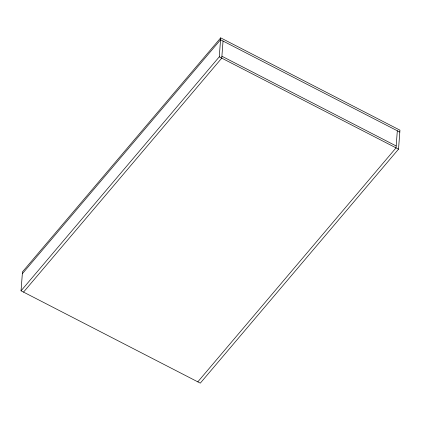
<?xml version="1.0" encoding="UTF-8"?>
<svg xmlns="http://www.w3.org/2000/svg" width="421" height="421" viewBox="0 0 421 421"><rect width="100%" height="100%" fill="white"/><g stroke="black" fill="none" stroke-linecap="round" stroke-linejoin="round"><path stroke-width="0.63" d="M21.05 290.822L22.476 271.845L220.693 37.864L399.95 130.178L398.524 149.155L200.307 383.136L21.05 290.822L219.262 56.846L220.693 37.864M223.041 41.047L221.756 58.124L23.539 292.106M397.319 130.794L396.035 147.871L197.817 381.852M22.334 273.745L220.546 39.763L399.808 132.073M221.899 56.23L396.177 145.976M219.262 56.846L398.524 149.155"/></g></svg>
